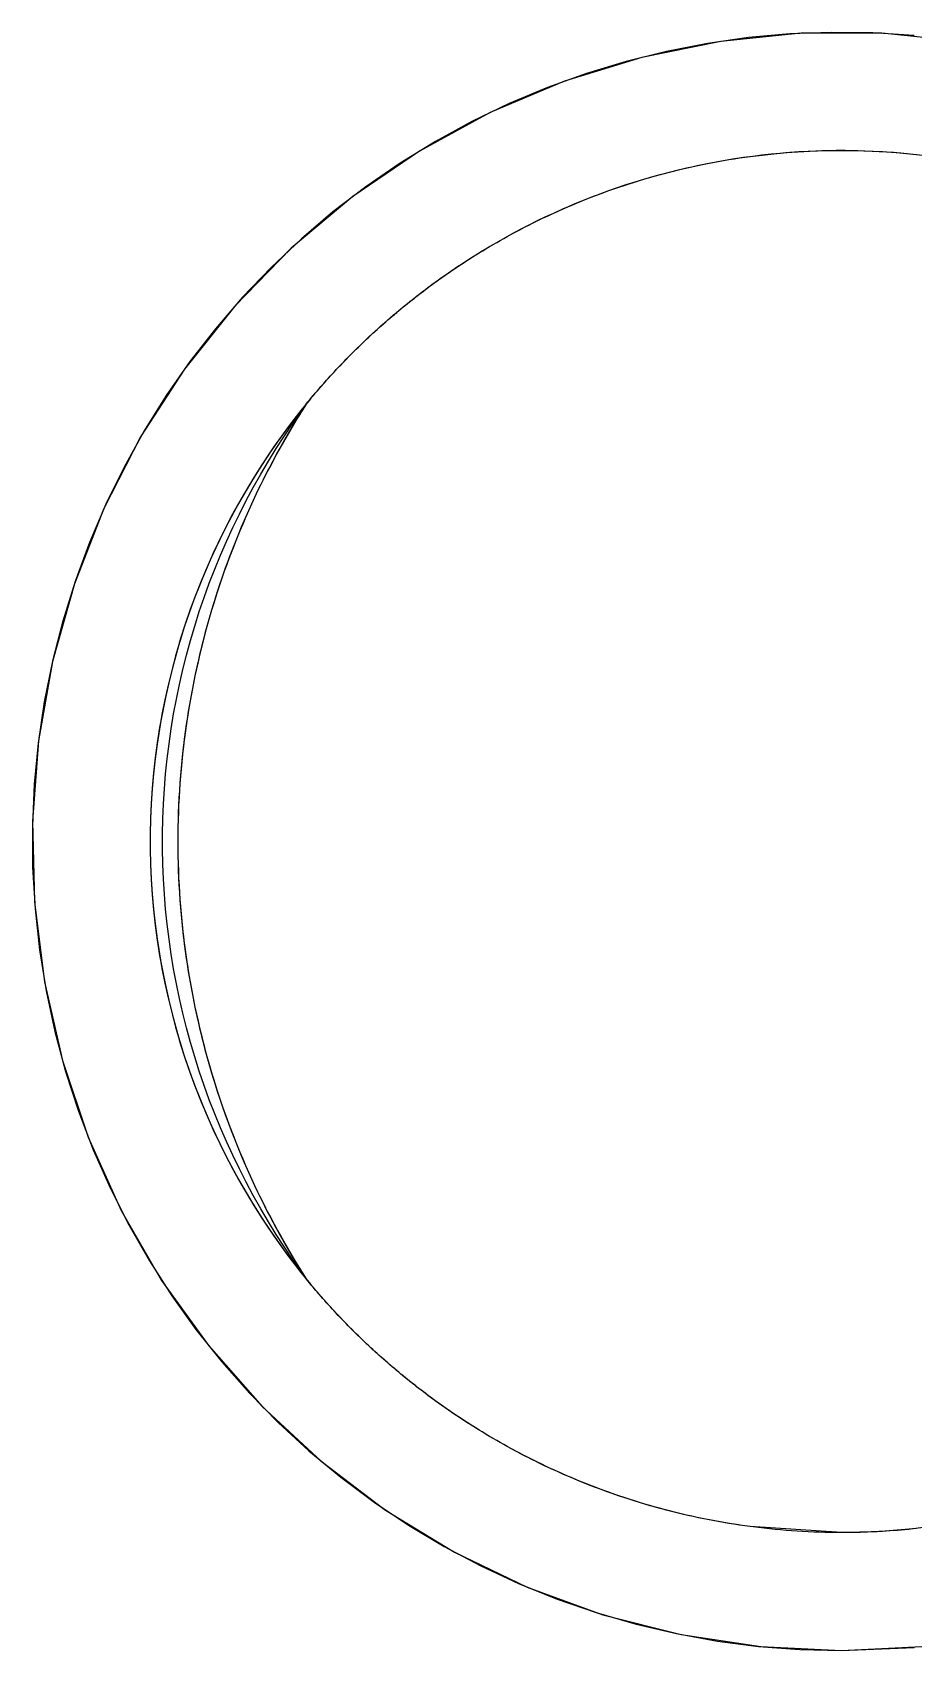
# Model space of a CAD drawing. Extents: x 0 to 0.995, y 0 to 0.987.
# Drawn here: x 0 to 0.0473, y 0.9 to 0.9868 of the extents above; entities that cross this region are included whole.
import ezdxf

# ---------------------------------------------------------------- set-up
doc = ezdxf.new("R2010")
doc.units = 0
doc.linetypes.add('HIDDEN', pattern=[0.037501, 0.025013, -0.012488])
doc.layers.add('FRONT', color=7, linetype='CONTINUOUS')
doc.layers.add('FRONT_HID', color=7, linetype='HIDDEN')

msp = doc.modelspace()

# ---------------------------------------------------------------- linework, layer by layer
at = {"layer": 'FRONT'}
for p, q in [((0.041249, 0.986788), (0.036941, 0.986357)), ((0.045577, 0.986788), (0.041249, 0.986788)), ((0.049884, 0.986357), (0.045577, 0.986788)), ((0.036941, 0.986357), (0.032698, 0.985499)), ((0.032698, 0.985499), (0.028562, 0.984223)), ((0.028562, 0.984223), (0.024573, 0.982542)), ((0.024573, 0.982542), (0.020772, 0.980472)), ((0.020772, 0.980472), (0.017195, 0.978033)), ((0.017195, 0.978033), (0.013879, 0.975251)), ((0.013879, 0.975251), (0.010857, 0.972152)), ((0.010857, 0.972152), (0.008158, 0.968768)), ((0.008158, 0.968768), (0.005809, 0.965132)), ((0.014413, 0.966542), (0.01391, 0.965896)), ((0.013983, 0.965864), (0.01445, 0.966525)), ((0.01493, 0.967176), (0.014413, 0.966542)), ((0.01445, 0.966525), (0.01493, 0.967176)), ((0.014691, 0.966887), (0.014539, 0.966649)), ((0.01391, 0.965896), (0.013421, 0.96524)), ((0.01353, 0.965194), (0.013983, 0.965864)), ((0.005809, 0.965132), (0.003834, 0.96128)), ((0.013421, 0.96524), (0.012947, 0.964573)), ((0.01309, 0.964514), (0.01353, 0.965194)), ((0.012947, 0.964573), (0.012487, 0.963895)), ((0.012665, 0.963826), (0.01309, 0.964514)), ((0.012043, 0.963208), (0.011614, 0.962511)), ((0.011857, 0.962424), (0.012254, 0.963129)), ((0.012487, 0.963895), (0.012043, 0.963208)), ((0.012254, 0.963129), (0.012665, 0.963826)), ((0.011614, 0.962511), (0.011201, 0.961805)), ((0.011475, 0.96171), (0.011857, 0.962424)), ((0.011201, 0.961805), (0.010803, 0.961089)), ((0.011107, 0.96099), (0.011475, 0.96171)), ((0.003834, 0.96128), (0.002253, 0.95725)), ((0.010803, 0.961089), (0.010421, 0.960365)), ((0.010754, 0.960261), (0.011107, 0.96099)), ((0.010055, 0.959633), (0.009705, 0.958893)), ((0.010421, 0.960365), (0.010055, 0.959633)), ((0.010417, 0.959526), (0.010754, 0.960261)), ((0.009705, 0.958893), (0.009372, 0.958146)), ((0.009787, 0.958035), (0.010094, 0.958784)), ((0.010094, 0.958784), (0.010417, 0.959526)), ((0.009372, 0.958146), (0.009056, 0.957391)), ((0.009495, 0.95728), (0.009787, 0.958035)), ((0.002253, 0.95725), (0.00108, 0.953083)), ((0.009056, 0.957391), (0.008756, 0.956629)), ((0.009219, 0.95652), (0.009495, 0.95728)), ((0.008756, 0.956629), (0.008473, 0.955861)), ((0.008958, 0.955754), (0.009219, 0.95652)), ((0.008473, 0.955861), (0.008207, 0.955087)), ((0.008713, 0.954983), (0.008958, 0.955754)), ((0.008207, 0.955087), (0.007958, 0.954308)), ((0.008484, 0.954206), (0.008713, 0.954983)), ((0.007726, 0.953523), (0.007512, 0.952733)), ((0.007958, 0.954308), (0.007726, 0.953523)), ((0.008271, 0.953426), (0.008484, 0.954206)), ((0.00108, 0.953083), (0.000329, 0.94882)), ((0.007512, 0.952733), (0.007315, 0.951938)), ((0.007893, 0.951852), (0.008074, 0.952641)), ((0.008074, 0.952641), (0.008271, 0.953426)), ((0.007315, 0.951938), (0.007136, 0.95114)), ((0.007728, 0.95106), (0.007893, 0.951852)), ((0.007136, 0.95114), (0.006975, 0.950337)), ((0.00758, 0.950265), (0.007728, 0.95106)), ((0.006975, 0.950337), (0.006831, 0.949532)), ((0.007448, 0.949466), (0.00758, 0.950265)), ((0.006831, 0.949532), (0.006705, 0.948723)), ((0.007332, 0.948665), (0.007448, 0.949466)), ((0.000329, 0.94882), (0.000005, 0.944504)), ((0.006705, 0.948723), (0.006597, 0.947912)), ((0.007233, 0.947862), (0.007332, 0.948665)), ((0.006597, 0.947912), (0.006507, 0.947098)), ((0.00715, 0.947057), (0.007233, 0.947862)), ((0.006507, 0.947098), (0.006435, 0.946283)), ((0.007084, 0.946251), (0.00715, 0.947057)), ((0.006435, 0.946283), (0.006381, 0.945466)), ((0.007034, 0.945443), (0.007084, 0.946251)), ((0.006381, 0.945466), (0.006344, 0.944649)), ((0.007001, 0.944635), (0.007034, 0.945443)), ((0.000005, 0.944504), (0.000113, 0.940176)), ((0.006344, 0.944649), (0.006326, 0.94383)), ((0.006984, 0.943826), (0.007001, 0.944635)), ((0.006326, 0.94383), (0.006326, 0.943012)), ((0.006984, 0.943016), (0.006984, 0.943826)), ((0.006326, 0.943012), (0.006344, 0.942194)), ((0.007001, 0.942207), (0.006984, 0.943016)), ((0.007034, 0.941399), (0.007001, 0.942207)), ((0.006344, 0.942194), (0.006381, 0.941376)), ((0.006381, 0.941376), (0.006435, 0.940559)), ((0.007084, 0.940591), (0.007034, 0.941399)), ((0.006435, 0.940559), (0.006507, 0.939744)), ((0.00715, 0.939785), (0.007084, 0.940591)), ((0.000113, 0.940176), (0.000651, 0.935881)), ((0.006507, 0.939744), (0.006597, 0.93893)), ((0.007233, 0.93898), (0.00715, 0.939785)), ((0.006597, 0.93893), (0.006705, 0.938119)), ((0.007332, 0.938177), (0.007233, 0.93898)), ((0.006705, 0.938119), (0.006831, 0.93731)), ((0.007448, 0.937376), (0.007332, 0.938177)), ((0.006831, 0.93731), (0.006975, 0.936505)), ((0.00758, 0.936578), (0.007448, 0.937376)), ((0.006975, 0.936505), (0.007136, 0.935702)), ((0.007728, 0.935782), (0.00758, 0.936578)), ((0.000651, 0.935881), (0.001615, 0.931661)), ((0.007136, 0.935702), (0.007315, 0.934904)), ((0.007893, 0.93499), (0.007728, 0.935782)), ((0.007315, 0.934904), (0.007512, 0.934109)), ((0.008074, 0.934201), (0.007893, 0.93499)), ((0.007512, 0.934109), (0.007726, 0.933319)), ((0.008271, 0.933416), (0.008074, 0.934201)), ((0.007726, 0.933319), (0.007958, 0.932534)), ((0.008484, 0.932636), (0.008271, 0.933416)), ((0.007958, 0.932534), (0.008207, 0.931755)), ((0.008713, 0.93186), (0.008484, 0.932636)), ((0.008958, 0.931088), (0.008713, 0.93186)), ((0.001615, 0.931661), (0.002993, 0.927558)), ((0.008207, 0.931755), (0.008473, 0.930981)), ((0.008473, 0.930981), (0.008756, 0.930213)), ((0.009219, 0.930322), (0.008958, 0.931088)), ((0.008756, 0.930213), (0.009056, 0.929451)), ((0.009495, 0.929562), (0.009219, 0.930322)), ((0.009056, 0.929451), (0.009372, 0.928696)), ((0.009787, 0.928807), (0.009495, 0.929562)), ((0.009372, 0.928696), (0.009705, 0.927949)), ((0.010094, 0.928058), (0.009787, 0.928807)), ((0.002993, 0.927558), (0.004774, 0.923612)), ((0.009705, 0.927949), (0.010055, 0.927209)), ((0.010417, 0.927316), (0.010094, 0.928058)), ((0.010055, 0.927209), (0.010421, 0.926477)), ((0.010754, 0.926581), (0.010417, 0.927316)), ((0.011107, 0.925853), (0.010754, 0.926581)), ((0.010421, 0.926477), (0.010803, 0.925753)), ((0.010803, 0.925753), (0.011201, 0.925038)), ((0.011475, 0.925132), (0.011107, 0.925853)), ((0.011201, 0.925038), (0.011614, 0.924331)), ((0.011857, 0.924418), (0.011475, 0.925132)), ((0.011614, 0.924331), (0.012043, 0.923634)), ((0.012254, 0.923713), (0.011857, 0.924418)), ((0.004774, 0.923612), (0.006938, 0.919863)), ((0.012043, 0.923634), (0.012487, 0.922947)), ((0.012665, 0.923016), (0.012254, 0.923713)), ((0.012487, 0.922947), (0.012947, 0.922269)), ((0.01309, 0.922328), (0.012665, 0.923016)), ((0.012947, 0.922269), (0.013421, 0.921602)), ((0.01353, 0.921648), (0.01309, 0.922328)), ((0.013421, 0.921602), (0.01391, 0.920946)), ((0.013983, 0.920978), (0.01353, 0.921648)), ((0.01391, 0.920946), (0.014413, 0.9203)), ((0.01445, 0.920317), (0.013983, 0.920978)), ((0.006938, 0.919863), (0.009465, 0.916348)), ((0.014413, 0.9203), (0.01493, 0.919666)), ((0.01493, 0.919666), (0.01445, 0.920317)), ((0.014539, 0.920194), (0.014691, 0.919955)), ((0.009465, 0.916348), (0.012329, 0.913103)), ((0.012329, 0.913103), (0.015502, 0.910159)), ((0.015502, 0.910159), (0.018953, 0.907545)), ((0.018953, 0.907545), (0.022647, 0.905288)), ((0.022647, 0.905288), (0.026547, 0.90341)), ((0.026547, 0.90341), (0.030614, 0.901929)), ((0.030614, 0.901929), (0.034809, 0.900861)), ((0.034809, 0.900861), (0.03909, 0.900216)), ((0.03909, 0.900216), (0.043413, 0.9)), ((0.043413, 0.9), (0.047736, 0.900216))]:
    msp.add_line(p, q, dxfattribs=at)
at = {"layer": 'FRONT_HID', "linetype": 'HIDDEN'}
for p, q in [((0.038426, 0.986555), (0.036221, 0.986242)), ((0.040644, 0.986754), (0.038426, 0.986555)), ((0.04287, 0.986839), (0.040644, 0.986754)), ((0.045097, 0.986809), (0.04287, 0.986839)), ((0.047319, 0.986666), (0.045097, 0.986809)), ((0.034035, 0.985817), (0.031873, 0.985281)), ((0.036221, 0.986242), (0.034035, 0.985817)), ((0.031873, 0.985281), (0.029742, 0.984634)), ((0.029742, 0.984634), (0.027647, 0.983879)), ((0.027647, 0.983879), (0.025593, 0.983017)), ((0.025593, 0.983017), (0.023587, 0.982051)), ((0.023587, 0.982051), (0.021632, 0.980984)), ((0.021632, 0.980984), (0.019735, 0.979818)), ((0.040437, 0.98039), (0.042361, 0.980495)), ((0.040639, 0.980406), (0.041136, 0.98044)), ((0.041136, 0.98044), (0.041633, 0.980467)), ((0.041633, 0.980467), (0.04213, 0.980488)), ((0.04213, 0.980488), (0.042628, 0.980502)), ((0.042361, 0.980495), (0.044288, 0.9805)), ((0.042628, 0.980502), (0.043126, 0.980509)), ((0.043126, 0.980509), (0.043624, 0.980509)), ((0.043624, 0.980509), (0.044121, 0.980503)), ((0.044121, 0.980503), (0.044619, 0.98049)), ((0.044288, 0.9805), (0.046213, 0.980404)), ((0.044619, 0.98049), (0.045117, 0.980471)), ((0.045117, 0.980471), (0.045614, 0.980445)), ((0.045614, 0.980445), (0.046111, 0.980412)), ((0.019735, 0.979818), (0.017899, 0.978556)), ((0.034743, 0.979482), (0.035228, 0.979595)), ((0.034818, 0.9795), (0.0351, 0.979566)), ((0.0351, 0.979566), (0.035383, 0.97963)), ((0.035228, 0.979595), (0.035714, 0.979702)), ((0.035383, 0.97963), (0.035666, 0.979692)), ((0.035666, 0.979692), (0.035949, 0.979751)), ((0.035714, 0.979702), (0.036202, 0.979802)), ((0.035949, 0.979751), (0.036233, 0.979808)), ((0.036202, 0.979802), (0.036691, 0.979896)), ((0.036233, 0.979808), (0.036518, 0.979863)), ((0.036518, 0.979863), (0.036803, 0.979916)), ((0.036691, 0.979896), (0.037181, 0.979983)), ((0.036803, 0.979916), (0.037088, 0.979967)), ((0.037088, 0.979967), (0.037374, 0.980015)), ((0.037181, 0.979983), (0.037672, 0.980063)), ((0.037374, 0.980015), (0.03766, 0.980061)), ((0.03766, 0.980061), (0.037947, 0.980105)), ((0.037672, 0.980063), (0.038165, 0.980137)), ((0.037947, 0.980105), (0.038234, 0.980146)), ((0.038165, 0.980137), (0.038658, 0.980204)), ((0.038234, 0.980146), (0.038521, 0.980186)), ((0.038521, 0.980186), (0.040437, 0.98039)), ((0.038658, 0.980204), (0.039152, 0.980264)), ((0.039152, 0.980264), (0.039647, 0.980318)), ((0.039647, 0.980318), (0.040143, 0.980365)), ((0.040143, 0.980365), (0.040639, 0.980406)), ((0.046111, 0.980412), (0.046607, 0.980372)), ((0.046213, 0.980404), (0.04813, 0.980209)), ((0.046607, 0.980372), (0.047103, 0.980326)), ((0.047103, 0.980326), (0.047598, 0.980273)), ((0.031752, 0.978629), (0.032028, 0.978719)), ((0.031869, 0.978668), (0.032344, 0.97882)), ((0.032028, 0.978719), (0.032304, 0.978807)), ((0.032304, 0.978807), (0.032581, 0.978893)), ((0.032344, 0.97882), (0.03282, 0.978965)), ((0.032581, 0.978893), (0.032858, 0.978976)), ((0.03282, 0.978965), (0.033298, 0.979104)), ((0.032858, 0.978976), (0.033136, 0.979058)), ((0.033136, 0.979058), (0.033415, 0.979137)), ((0.033298, 0.979104), (0.033778, 0.979236)), ((0.033415, 0.979137), (0.033694, 0.979214)), ((0.033694, 0.979214), (0.033974, 0.979289)), ((0.033778, 0.979236), (0.034259, 0.979363)), ((0.033974, 0.979289), (0.034255, 0.979361)), ((0.034255, 0.979361), (0.034536, 0.979432)), ((0.034259, 0.979363), (0.034743, 0.979482)), ((0.034536, 0.979432), (0.034818, 0.9795)), ((0.017899, 0.978556), (0.016132, 0.977201)), ((0.029071, 0.977625), (0.029531, 0.977814)), ((0.029307, 0.977723), (0.029575, 0.977832)), ((0.029531, 0.977814), (0.029994, 0.977997)), ((0.029575, 0.977832), (0.029845, 0.977939)), ((0.029845, 0.977939), (0.030115, 0.978044)), ((0.029994, 0.977997), (0.03046, 0.978174)), ((0.030115, 0.978044), (0.030386, 0.978147)), ((0.030386, 0.978147), (0.030657, 0.978247)), ((0.03046, 0.978174), (0.030927, 0.978345)), ((0.030657, 0.978247), (0.03093, 0.978346)), ((0.030927, 0.978345), (0.031397, 0.97851)), ((0.03093, 0.978346), (0.031203, 0.978443)), ((0.031203, 0.978443), (0.031477, 0.978537)), ((0.031397, 0.97851), (0.031869, 0.978668)), ((0.031477, 0.978537), (0.031752, 0.978629)), ((0.016132, 0.977201), (0.014435, 0.975758)), ((0.027256, 0.976806), (0.027706, 0.97702)), ((0.027453, 0.9769), (0.027715, 0.977024)), ((0.027706, 0.97702), (0.028158, 0.977227)), ((0.027715, 0.977024), (0.027978, 0.977145)), ((0.027978, 0.977145), (0.028242, 0.977265)), ((0.028158, 0.977227), (0.028613, 0.977429)), ((0.028242, 0.977265), (0.028507, 0.977383)), ((0.028507, 0.977383), (0.028773, 0.977498)), ((0.028613, 0.977429), (0.029071, 0.977625)), ((0.028773, 0.977498), (0.029039, 0.977611)), ((0.029039, 0.977611), (0.029307, 0.977723)), ((0.025487, 0.97589), (0.025925, 0.976128)), ((0.025646, 0.975978), (0.025901, 0.976115)), ((0.025901, 0.976115), (0.026157, 0.976251)), ((0.025925, 0.976128), (0.026366, 0.97636)), ((0.026157, 0.976251), (0.026414, 0.976385)), ((0.026366, 0.97636), (0.026809, 0.976586)), ((0.026414, 0.976385), (0.026672, 0.976517)), ((0.026672, 0.976517), (0.026931, 0.976647)), ((0.026809, 0.976586), (0.027256, 0.976806)), ((0.026931, 0.976647), (0.027192, 0.976774)), ((0.027192, 0.976774), (0.027453, 0.9769)), ((0.014435, 0.975758), (0.012815, 0.97423)), ((0.02414, 0.975109), (0.024388, 0.975259)), ((0.024164, 0.975124), (0.024351, 0.975237)), ((0.024351, 0.975237), (0.024539, 0.975348)), ((0.024388, 0.975259), (0.024637, 0.975406)), ((0.024539, 0.975348), (0.024727, 0.975459)), ((0.024637, 0.975406), (0.024888, 0.975552)), ((0.024727, 0.975459), (0.024916, 0.975568)), ((0.024888, 0.975552), (0.02514, 0.975696)), ((0.024916, 0.975568), (0.025106, 0.975677)), ((0.025106, 0.975677), (0.025296, 0.975784)), ((0.02514, 0.975696), (0.025392, 0.975838)), ((0.025296, 0.975784), (0.025487, 0.97589)), ((0.025392, 0.975838), (0.025646, 0.975978)), ((0.022873, 0.974303), (0.023055, 0.974423)), ((0.022917, 0.974332), (0.023159, 0.974491)), ((0.023055, 0.974423), (0.023238, 0.974543)), ((0.023159, 0.974491), (0.023402, 0.974649)), ((0.023238, 0.974543), (0.023422, 0.974661)), ((0.023402, 0.974649), (0.023647, 0.974804)), ((0.023422, 0.974661), (0.023606, 0.974778)), ((0.023606, 0.974778), (0.023792, 0.974895)), ((0.023647, 0.974804), (0.023893, 0.974958)), ((0.023792, 0.974895), (0.023977, 0.97501)), ((0.023893, 0.974958), (0.02414, 0.975109)), ((0.023977, 0.97501), (0.024164, 0.975124)), ((0.012815, 0.97423), (0.011276, 0.972621)), ((0.021601, 0.973418), (0.021725, 0.973508)), ((0.021617, 0.97343), (0.021794, 0.973558)), ((0.021725, 0.973508), (0.021961, 0.973676)), ((0.021794, 0.973558), (0.021972, 0.973684)), ((0.021961, 0.973676), (0.022198, 0.973843)), ((0.021972, 0.973684), (0.022151, 0.97381)), ((0.022151, 0.97381), (0.02233, 0.973935)), ((0.022198, 0.973843), (0.022436, 0.974008)), ((0.02233, 0.973935), (0.02251, 0.974059)), ((0.022436, 0.974008), (0.022676, 0.974171)), ((0.02251, 0.974059), (0.022691, 0.974181)), ((0.022676, 0.974171), (0.022917, 0.974332)), ((0.022691, 0.974181), (0.022873, 0.974303)), ((0.011276, 0.972621), (0.009821, 0.970934)), ((0.020398, 0.972505), (0.02057, 0.972641)), ((0.020497, 0.972583), (0.020618, 0.972678)), ((0.02057, 0.972641), (0.020742, 0.972775)), ((0.020618, 0.972678), (0.020739, 0.972772)), ((0.020739, 0.972772), (0.020861, 0.972866)), ((0.020742, 0.972775), (0.020916, 0.972908)), ((0.020861, 0.972866), (0.020983, 0.972959)), ((0.020916, 0.972908), (0.02109, 0.97304)), ((0.020983, 0.972959), (0.021106, 0.973052)), ((0.02109, 0.97304), (0.021265, 0.973171)), ((0.021106, 0.973052), (0.021229, 0.973144)), ((0.021229, 0.973144), (0.021353, 0.973236)), ((0.021265, 0.973171), (0.021441, 0.973301)), ((0.021353, 0.973236), (0.021476, 0.973327)), ((0.021441, 0.973301), (0.021617, 0.97343)), ((0.021476, 0.973327), (0.021601, 0.973418)), ((0.019384, 0.971674), (0.019551, 0.971815)), ((0.019425, 0.971708), (0.019542, 0.971807)), ((0.019542, 0.971807), (0.01966, 0.971906)), ((0.019551, 0.971815), (0.019719, 0.971955)), ((0.01966, 0.971906), (0.019779, 0.972004)), ((0.019719, 0.971955), (0.019888, 0.972094)), ((0.019779, 0.972004), (0.019897, 0.972102)), ((0.019888, 0.972094), (0.020057, 0.972232)), ((0.019897, 0.972102), (0.020016, 0.972199)), ((0.020016, 0.972199), (0.020136, 0.972296)), ((0.020057, 0.972232), (0.020227, 0.972369)), ((0.020136, 0.972296), (0.020256, 0.972392)), ((0.020227, 0.972369), (0.020398, 0.972505)), ((0.020256, 0.972392), (0.020376, 0.972488)), ((0.020376, 0.972488), (0.020497, 0.972583)), ((0.009821, 0.970934), (0.008455, 0.969176)), ((0.018386, 0.970794), (0.0185, 0.970897)), ((0.018401, 0.970807), (0.018563, 0.970954)), ((0.0185, 0.970897), (0.018614, 0.971)), ((0.018563, 0.970954), (0.018725, 0.9711)), ((0.018614, 0.971), (0.018729, 0.971103)), ((0.018725, 0.9711), (0.018889, 0.971245)), ((0.018729, 0.971103), (0.018844, 0.971205)), ((0.018844, 0.971205), (0.018959, 0.971306)), ((0.018889, 0.971245), (0.019053, 0.971389)), ((0.018959, 0.971306), (0.019075, 0.971408)), ((0.019053, 0.971389), (0.019218, 0.971532)), ((0.019075, 0.971408), (0.019191, 0.971508)), ((0.019191, 0.971508), (0.019308, 0.971608)), ((0.019218, 0.971532), (0.019384, 0.971674)), ((0.019308, 0.971608), (0.019425, 0.971708)), ((0.017448, 0.969906), (0.017605, 0.970058)), ((0.017492, 0.969949), (0.017603, 0.970056)), ((0.017603, 0.970056), (0.017713, 0.970163)), ((0.017605, 0.970058), (0.017762, 0.97021)), ((0.017713, 0.970163), (0.017824, 0.970269)), ((0.017762, 0.97021), (0.017921, 0.97036)), ((0.017824, 0.970269), (0.017936, 0.970375)), ((0.017921, 0.97036), (0.01808, 0.97051)), ((0.017936, 0.970375), (0.018048, 0.97048)), ((0.018048, 0.97048), (0.01816, 0.970585)), ((0.01808, 0.97051), (0.01824, 0.970659)), ((0.01816, 0.970585), (0.018273, 0.97069)), ((0.01824, 0.970659), (0.018401, 0.970807)), ((0.018273, 0.97069), (0.018386, 0.970794)), ((0.008455, 0.969176), (0.00718, 0.967349)), ((0.016529, 0.968971), (0.01668, 0.969129)), ((0.016627, 0.969074), (0.016734, 0.969185)), ((0.01668, 0.969129), (0.016831, 0.969286)), ((0.016734, 0.969185), (0.016841, 0.969296)), ((0.016831, 0.969286), (0.016984, 0.969442)), ((0.016841, 0.969296), (0.016948, 0.969406)), ((0.016948, 0.969406), (0.017056, 0.969515)), ((0.016984, 0.969442), (0.017138, 0.969598)), ((0.017056, 0.969515), (0.017165, 0.969624)), ((0.017138, 0.969598), (0.017293, 0.969752)), ((0.017165, 0.969624), (0.017273, 0.969733)), ((0.017273, 0.969733), (0.017383, 0.969841)), ((0.017293, 0.969752), (0.017448, 0.969906)), ((0.017383, 0.969841), (0.017492, 0.969949)), ((0.015788, 0.968168), (0.015934, 0.968331)), ((0.015791, 0.968172), (0.015894, 0.968286)), ((0.015894, 0.968286), (0.015997, 0.9684)), ((0.015934, 0.968331), (0.016081, 0.968492)), ((0.015997, 0.9684), (0.016101, 0.968514)), ((0.016081, 0.968492), (0.016229, 0.968653)), ((0.016101, 0.968514), (0.016205, 0.968627)), ((0.016205, 0.968627), (0.01631, 0.968739)), ((0.016229, 0.968653), (0.016378, 0.968812)), ((0.01631, 0.968739), (0.016415, 0.968851)), ((0.016378, 0.968812), (0.016529, 0.968971)), ((0.016415, 0.968851), (0.016521, 0.968963)), ((0.016521, 0.968963), (0.016627, 0.969074)), ((0.015071, 0.967344), (0.015212, 0.96751)), ((0.015085, 0.96736), (0.015184, 0.967477)), ((0.015184, 0.967477), (0.015284, 0.967594)), ((0.015212, 0.96751), (0.015354, 0.967676)), ((0.015284, 0.967594), (0.015384, 0.967711)), ((0.015354, 0.967676), (0.015498, 0.967841)), ((0.015384, 0.967711), (0.015485, 0.967827)), ((0.015485, 0.967827), (0.015587, 0.967942)), ((0.015498, 0.967841), (0.015642, 0.968005)), ((0.015587, 0.967942), (0.015689, 0.968057)), ((0.015642, 0.968005), (0.015788, 0.968168)), ((0.015689, 0.968057), (0.015791, 0.968172)), ((0.00718, 0.967349), (0.006001, 0.96546)), ((0.014691, 0.966887), (0.014188, 0.966257)), ((0.01448, 0.966555), (0.014272, 0.966221)), ((0.014539, 0.966649), (0.014333, 0.966319)), ((0.014691, 0.966887), (0.01448, 0.966555)), ((0.014691, 0.966887), (0.014789, 0.967006)), ((0.014789, 0.967006), (0.014887, 0.967125)), ((0.014887, 0.967125), (0.014986, 0.967243)), ((0.01493, 0.967176), (0.015071, 0.967344)), ((0.014986, 0.967243), (0.015085, 0.96736)), ((0.014188, 0.966257), (0.013698, 0.965616)), ((0.013928, 0.965654), (0.013731, 0.965319)), ((0.014067, 0.965885), (0.013865, 0.965548)), ((0.014129, 0.965987), (0.013928, 0.965654)), ((0.014272, 0.966221), (0.014067, 0.965885)), ((0.014333, 0.966319), (0.014129, 0.965987)), ((0.006001, 0.96546), (0.00492, 0.963513)), ((0.013223, 0.964965), (0.012761, 0.964303)), ((0.013698, 0.965616), (0.013223, 0.964965)), ((0.01347, 0.964867), (0.013277, 0.964524)), ((0.013536, 0.964982), (0.013344, 0.964644)), ((0.013666, 0.965208), (0.01347, 0.964867)), ((0.013731, 0.965319), (0.013536, 0.964982)), ((0.013865, 0.965548), (0.013666, 0.965208)), ((0.012761, 0.964303), (0.012314, 0.963632)), ((0.01297, 0.963962), (0.012788, 0.963618)), ((0.013088, 0.964179), (0.012901, 0.963833)), ((0.013156, 0.964304), (0.01297, 0.963962)), ((0.013277, 0.964524), (0.013088, 0.964179)), ((0.013344, 0.964644), (0.013156, 0.964304)), ((0.00492, 0.963513), (0.00394, 0.961513)), ((0.012314, 0.963632), (0.011882, 0.962951)), ((0.012537, 0.963135), (0.01236, 0.962783)), ((0.012608, 0.963273), (0.012432, 0.962926)), ((0.012718, 0.963484), (0.012537, 0.963135)), ((0.012788, 0.963618), (0.012608, 0.963273)), ((0.012901, 0.963833), (0.012718, 0.963484)), ((0.011465, 0.96226), (0.011063, 0.961561)), ((0.011882, 0.962951), (0.011465, 0.96226)), ((0.012089, 0.962228), (0.011922, 0.961877)), ((0.012186, 0.96243), (0.012016, 0.962076)), ((0.012259, 0.962578), (0.012089, 0.962228)), ((0.01236, 0.962783), (0.012186, 0.96243)), ((0.012432, 0.962926), (0.012259, 0.962578)), ((0.00394, 0.961513), (0.003065, 0.959465)), ((0.011063, 0.961561), (0.010676, 0.960853)), ((0.011684, 0.961362), (0.011523, 0.961003)), ((0.011758, 0.961524), (0.011597, 0.961169)), ((0.011848, 0.96172), (0.011684, 0.961362)), ((0.011922, 0.961877), (0.011758, 0.961524)), ((0.012016, 0.962076), (0.011848, 0.96172)), ((0.010676, 0.960853), (0.010305, 0.960137)), ((0.011286, 0.960457), (0.011135, 0.960098)), ((0.011365, 0.960642), (0.011211, 0.96028)), ((0.01144, 0.960814), (0.011286, 0.960457)), ((0.011523, 0.961003), (0.011365, 0.960642)), ((0.011597, 0.961169), (0.01144, 0.960814)), ((0.010305, 0.960137), (0.009949, 0.959414)), ((0.010987, 0.959738), (0.010842, 0.959377)), ((0.01106, 0.959917), (0.010912, 0.959552)), ((0.011135, 0.960098), (0.010987, 0.959738)), ((0.011211, 0.96028), (0.01106, 0.959917)), ((0.003065, 0.959465), (0.002295, 0.957375)), ((0.009949, 0.959414), (0.009609, 0.958682)), ((0.010626, 0.958819), (0.010488, 0.95845)), ((0.010701, 0.959015), (0.010563, 0.958651)), ((0.010767, 0.959186), (0.010626, 0.958819)), ((0.010842, 0.959377), (0.010701, 0.959015)), ((0.010912, 0.959552), (0.010767, 0.959186)), ((0.009285, 0.957943), (0.008978, 0.957198)), ((0.009609, 0.958682), (0.009285, 0.957943)), ((0.010297, 0.95792), (0.010168, 0.957553)), ((0.010354, 0.958081), (0.010223, 0.95771)), ((0.010428, 0.958286), (0.010297, 0.95792)), ((0.010488, 0.95845), (0.010354, 0.958081)), ((0.010563, 0.958651), (0.010428, 0.958286)), ((0.002295, 0.957375), (0.001634, 0.955249)), ((0.008978, 0.957198), (0.008686, 0.956446)), ((0.010043, 0.957184), (0.009922, 0.956815)), ((0.010095, 0.957338), (0.00997, 0.956964)), ((0.010168, 0.957553), (0.010043, 0.957184)), ((0.010223, 0.95771), (0.010095, 0.957338)), ((0.008686, 0.956446), (0.008411, 0.955688)), ((0.009732, 0.956214), (0.009618, 0.955838)), ((0.009803, 0.956444), (0.009688, 0.956072)), ((0.009849, 0.95659), (0.009732, 0.956214)), ((0.009922, 0.956815), (0.009803, 0.956444)), ((0.00997, 0.956964), (0.009849, 0.95659)), ((0.001634, 0.955249), (0.001082, 0.953091)), ((0.008411, 0.955688), (0.008153, 0.954924)), ((0.009468, 0.955326), (0.009363, 0.954952)), ((0.009507, 0.95546), (0.009399, 0.955082)), ((0.009577, 0.9557), (0.009468, 0.955326)), ((0.009618, 0.955838), (0.009507, 0.95546)), ((0.009688, 0.956072), (0.009577, 0.9557)), ((0.008153, 0.954924), (0.007911, 0.954154)), ((0.009262, 0.954576), (0.009163, 0.9542)), ((0.009295, 0.954702), (0.009195, 0.954322)), ((0.009363, 0.954952), (0.009262, 0.954576)), ((0.009399, 0.955082), (0.009295, 0.954702)), ((0.007911, 0.954154), (0.007686, 0.95338)), ((0.009004, 0.953558), (0.008914, 0.953175)), ((0.009069, 0.953822), (0.008977, 0.953444)), ((0.009098, 0.95394), (0.009004, 0.953558)), ((0.009163, 0.9542), (0.009069, 0.953822)), ((0.009195, 0.954322), (0.009098, 0.95394)), ((0.001082, 0.953091), (0.000642, 0.950908)), ((0.007686, 0.95338), (0.007478, 0.9526)), ((0.008804, 0.952686), (0.008723, 0.952305)), ((0.008827, 0.952791), (0.008744, 0.952406)), ((0.008889, 0.953065), (0.008804, 0.952686)), ((0.008914, 0.953175), (0.008827, 0.952791)), ((0.008977, 0.953444), (0.008889, 0.953065)), ((0.007287, 0.951817), (0.007113, 0.951029)), ((0.007478, 0.9526), (0.007287, 0.951817)), ((0.008645, 0.951924), (0.008571, 0.951542)), ((0.008665, 0.952021), (0.008588, 0.951635)), ((0.008723, 0.952305), (0.008645, 0.951924)), ((0.008744, 0.952406), (0.008665, 0.952021)), ((0.000642, 0.950908), (0.000315, 0.948705)), ((0.007113, 0.951029), (0.006956, 0.950238)), ((0.0085, 0.95116), (0.008432, 0.950777)), ((0.008516, 0.951248), (0.008446, 0.950861)), ((0.008571, 0.951542), (0.0085, 0.95116)), ((0.008588, 0.951635), (0.008516, 0.951248)), ((0.006956, 0.950238), (0.006816, 0.949444)), ((0.008319, 0.950084), (0.00826, 0.949695)), ((0.008368, 0.950393), (0.008307, 0.950009)), ((0.008381, 0.950473), (0.008319, 0.950084)), ((0.008432, 0.950777), (0.008368, 0.950393)), ((0.008446, 0.950861), (0.008381, 0.950473)), ((0.006816, 0.949444), (0.006694, 0.948646)), ((0.008196, 0.949239), (0.008145, 0.948853)), ((0.008205, 0.949306), (0.008153, 0.948915)), ((0.00825, 0.949624), (0.008196, 0.949239)), ((0.00826, 0.949695), (0.008205, 0.949306)), ((0.008307, 0.950009), (0.00825, 0.949624)), ((0.000315, 0.948705), (0.0001, 0.946488)), ((0.006694, 0.948646), (0.006589, 0.947847)), ((0.008099, 0.948467), (0.008055, 0.94808)), ((0.008105, 0.948525), (0.008061, 0.948134)), ((0.008145, 0.948853), (0.008099, 0.948467)), ((0.008153, 0.948915), (0.008105, 0.948525)), ((0.006589, 0.947847), (0.006502, 0.947045)), ((0.008015, 0.947693), (0.007978, 0.947306)), ((0.00802, 0.947743), (0.007983, 0.947351)), ((0.008055, 0.94808), (0.008015, 0.947693)), ((0.008061, 0.948134), (0.00802, 0.947743)), ((0.006502, 0.947045), (0.006431, 0.946241)), ((0.007918, 0.946566), (0.007892, 0.946174)), ((0.007945, 0.946918), (0.007916, 0.946531)), ((0.007949, 0.946959), (0.007918, 0.946566)), ((0.007978, 0.947306), (0.007945, 0.946918)), ((0.007983, 0.947351), (0.007949, 0.946959)), ((0.0001, 0.946488), (0, 0.944263)), ((0.006431, 0.946241), (0.006379, 0.945437)), ((0.007867, 0.945754), (0.007848, 0.945365)), ((0.007869, 0.945781), (0.007849, 0.945388)), ((0.00789, 0.946142), (0.007867, 0.945754)), ((0.007892, 0.946174), (0.007869, 0.945781)), ((0.007916, 0.946531), (0.00789, 0.946142)), ((0.006379, 0.945437), (0.006344, 0.944631)), ((0.007833, 0.944995), (0.00782, 0.944601)), ((0.007832, 0.944977), (0.00782, 0.944588)), ((0.007848, 0.945365), (0.007832, 0.944977)), ((0.007849, 0.945388), (0.007833, 0.944995)), ((0, 0.944263), (0.000014, 0.942036)), ((0.006344, 0.944631), (0.006326, 0.943824)), ((0.007811, 0.944208), (0.007806, 0.943815)), ((0.007811, 0.944199), (0.007806, 0.94381)), ((0.00782, 0.944601), (0.007811, 0.944208)), ((0.00782, 0.944588), (0.007811, 0.944199)), ((0.006326, 0.943824), (0.006326, 0.943018)), ((0.007806, 0.943815), (0.007804, 0.943421)), ((0.007806, 0.94381), (0.007804, 0.943421)), ((0.007804, 0.943421), (0.007806, 0.943032)), ((0.007804, 0.943421), (0.007806, 0.943028)), ((0.006326, 0.943018), (0.006344, 0.942211)), ((0.006344, 0.942211), (0.006379, 0.941406)), ((0.007806, 0.943032), (0.007811, 0.942643)), ((0.007806, 0.943028), (0.007811, 0.942634)), ((0.007811, 0.942643), (0.00782, 0.942254)), ((0.007811, 0.942634), (0.00782, 0.942241)), ((0.00782, 0.942254), (0.007832, 0.941865)), ((0.00782, 0.942241), (0.007833, 0.941847)), ((0.000014, 0.942036), (0.000142, 0.939813)), ((0.006379, 0.941406), (0.006431, 0.940601)), ((0.007832, 0.941865), (0.007848, 0.941477)), ((0.007833, 0.941847), (0.007849, 0.941454)), ((0.007848, 0.941477), (0.007867, 0.941088)), ((0.007849, 0.941454), (0.007869, 0.941061)), ((0.006431, 0.940601), (0.006502, 0.939797)), ((0.007867, 0.941088), (0.00789, 0.9407)), ((0.007869, 0.941061), (0.007892, 0.940668)), ((0.00789, 0.9407), (0.007916, 0.940312)), ((0.007892, 0.940668), (0.007918, 0.940276)), ((0.000142, 0.939813), (0.000384, 0.937599)), ((0.006502, 0.939797), (0.006589, 0.938995)), ((0.007916, 0.940312), (0.007945, 0.939924)), ((0.007918, 0.940276), (0.007949, 0.939883)), ((0.007945, 0.939924), (0.007978, 0.939536)), ((0.007949, 0.939883), (0.007983, 0.939491)), ((0.006589, 0.938995), (0.006694, 0.938196)), ((0.007978, 0.939536), (0.008015, 0.939149)), ((0.007983, 0.939491), (0.00802, 0.9391)), ((0.008015, 0.939149), (0.008055, 0.938762)), ((0.00802, 0.9391), (0.008061, 0.938708)), ((0.008055, 0.938762), (0.008099, 0.938375)), ((0.006694, 0.938196), (0.006816, 0.937399)), ((0.008061, 0.938708), (0.008105, 0.938317)), ((0.008099, 0.938375), (0.008145, 0.937989)), ((0.008105, 0.938317), (0.008153, 0.937927)), ((0.008145, 0.937989), (0.008196, 0.937603)), ((0.008153, 0.937927), (0.008205, 0.937537)), ((0.000384, 0.937599), (0.000739, 0.9354)), ((0.006816, 0.937399), (0.006956, 0.936604)), ((0.008196, 0.937603), (0.00825, 0.937218)), ((0.008205, 0.937537), (0.00826, 0.937147)), ((0.00825, 0.937218), (0.008307, 0.936833)), ((0.00826, 0.937147), (0.008319, 0.936758)), ((0.006956, 0.936604), (0.007113, 0.935813)), ((0.008307, 0.936833), (0.008368, 0.936449)), ((0.008319, 0.936758), (0.008381, 0.936369)), ((0.008368, 0.936449), (0.008432, 0.936065)), ((0.008381, 0.936369), (0.008446, 0.935981)), ((0.000739, 0.9354), (0.001206, 0.933223)), ((0.007113, 0.935813), (0.007287, 0.935025)), ((0.008432, 0.936065), (0.0085, 0.935682)), ((0.008446, 0.935981), (0.008516, 0.935594)), ((0.0085, 0.935682), (0.008571, 0.9353)), ((0.008516, 0.935594), (0.008588, 0.935207)), ((0.008571, 0.9353), (0.008645, 0.934918)), ((0.007287, 0.935025), (0.007478, 0.934242)), ((0.008588, 0.935207), (0.008665, 0.934821)), ((0.008645, 0.934918), (0.008723, 0.934537)), ((0.008665, 0.934821), (0.008744, 0.934436)), ((0.008723, 0.934537), (0.008804, 0.934156)), ((0.008744, 0.934436), (0.008827, 0.934051)), ((0.007478, 0.934242), (0.007686, 0.933463)), ((0.008804, 0.934156), (0.008889, 0.933777)), ((0.008827, 0.934051), (0.008914, 0.933667)), ((0.008889, 0.933777), (0.008977, 0.933398)), ((0.008914, 0.933667), (0.009004, 0.933284)), ((0.001206, 0.933223), (0.001785, 0.931072)), ((0.007686, 0.933463), (0.007911, 0.932688)), ((0.007911, 0.932688), (0.008153, 0.931919)), ((0.008977, 0.933398), (0.009069, 0.93302)), ((0.009004, 0.933284), (0.009098, 0.932902)), ((0.009069, 0.93302), (0.009163, 0.932642)), ((0.009098, 0.932902), (0.009195, 0.932521)), ((0.008153, 0.931919), (0.008411, 0.931155)), ((0.009163, 0.932642), (0.009262, 0.932266)), ((0.009195, 0.932521), (0.009295, 0.93214)), ((0.009262, 0.932266), (0.009363, 0.93189)), ((0.009295, 0.93214), (0.009399, 0.931761)), ((0.009363, 0.93189), (0.009468, 0.931516)), ((0.001785, 0.931072), (0.002473, 0.928954)), ((0.008411, 0.931155), (0.008686, 0.930396)), ((0.009399, 0.931761), (0.009507, 0.931382)), ((0.009468, 0.931516), (0.009577, 0.931142)), ((0.009507, 0.931382), (0.009618, 0.931004)), ((0.009577, 0.931142), (0.009688, 0.93077)), ((0.009618, 0.931004), (0.009732, 0.930628)), ((0.008686, 0.930396), (0.008978, 0.929644)), ((0.009688, 0.93077), (0.009803, 0.930398)), ((0.009732, 0.930628), (0.009849, 0.930252)), ((0.009803, 0.930398), (0.009922, 0.930027)), ((0.009849, 0.930252), (0.00997, 0.929878)), ((0.008978, 0.929644), (0.009285, 0.928899)), ((0.009922, 0.930027), (0.010043, 0.929658)), ((0.00997, 0.929878), (0.010095, 0.929505)), ((0.010043, 0.929658), (0.010168, 0.92929)), ((0.010095, 0.929505), (0.010223, 0.929132)), ((0.010168, 0.92929), (0.010297, 0.928922)), ((0.002473, 0.928954), (0.003269, 0.926874)), ((0.009285, 0.928899), (0.009609, 0.92816)), ((0.010223, 0.929132), (0.010354, 0.928761)), ((0.010297, 0.928922), (0.010428, 0.928556)), ((0.010354, 0.928761), (0.010488, 0.928392)), ((0.010428, 0.928556), (0.010563, 0.928191)), ((0.010488, 0.928392), (0.010626, 0.928023)), ((0.009609, 0.92816), (0.009949, 0.927429)), ((0.010563, 0.928191), (0.010701, 0.927828)), ((0.010626, 0.928023), (0.010767, 0.927656)), ((0.010701, 0.927828), (0.010842, 0.927465)), ((0.010767, 0.927656), (0.010912, 0.92729)), ((0.010842, 0.927465), (0.010987, 0.927104)), ((0.003269, 0.926874), (0.00417, 0.924837)), ((0.009949, 0.927429), (0.010305, 0.926705)), ((0.010305, 0.926705), (0.010676, 0.925989)), ((0.010912, 0.92729), (0.01106, 0.926925)), ((0.010987, 0.927104), (0.011135, 0.926744)), ((0.01106, 0.926925), (0.011211, 0.926562)), ((0.011135, 0.926744), (0.011286, 0.926386)), ((0.010676, 0.925989), (0.011063, 0.925281)), ((0.011211, 0.926562), (0.011365, 0.9262)), ((0.011286, 0.926386), (0.01144, 0.926028)), ((0.011365, 0.9262), (0.011523, 0.925839)), ((0.01144, 0.926028), (0.011597, 0.925673)), ((0.011523, 0.925839), (0.011684, 0.92548)), ((0.00417, 0.924837), (0.005174, 0.922849)), ((0.011063, 0.925281), (0.011465, 0.924582)), ((0.011597, 0.925673), (0.011758, 0.925318)), ((0.011684, 0.92548), (0.011848, 0.925123)), ((0.011758, 0.925318), (0.011922, 0.924966)), ((0.011848, 0.925123), (0.012016, 0.924766)), ((0.011922, 0.924966), (0.012089, 0.924614)), ((0.011465, 0.924582), (0.011882, 0.923891)), ((0.012016, 0.924766), (0.012186, 0.924412)), ((0.012089, 0.924614), (0.012259, 0.924264)), ((0.012186, 0.924412), (0.01236, 0.924059)), ((0.012259, 0.924264), (0.012432, 0.923916)), ((0.01236, 0.924059), (0.012537, 0.923707)), ((0.011882, 0.923891), (0.012314, 0.92321)), ((0.012314, 0.92321), (0.012761, 0.922539)), ((0.012432, 0.923916), (0.012608, 0.923569)), ((0.012537, 0.923707), (0.012718, 0.923358)), ((0.012608, 0.923569), (0.012788, 0.923224)), ((0.012718, 0.923358), (0.012901, 0.923009)), ((0.012788, 0.923224), (0.01297, 0.92288)), ((0.005174, 0.922849), (0.006279, 0.920916)), ((0.012761, 0.922539), (0.013223, 0.921877)), ((0.012901, 0.923009), (0.013088, 0.922663)), ((0.01297, 0.92288), (0.013156, 0.922539)), ((0.013088, 0.922663), (0.013277, 0.922318)), ((0.013156, 0.922539), (0.013344, 0.922198)), ((0.013277, 0.922318), (0.01347, 0.921975)), ((0.013223, 0.921877), (0.013698, 0.921226)), ((0.013344, 0.922198), (0.013536, 0.92186)), ((0.01347, 0.921975), (0.013666, 0.921634)), ((0.013536, 0.92186), (0.013731, 0.921523)), ((0.013666, 0.921634), (0.013865, 0.921294)), ((0.013731, 0.921523), (0.013928, 0.921188)), ((0.006279, 0.920916), (0.007482, 0.919041)), ((0.013698, 0.921226), (0.014188, 0.920585)), ((0.013865, 0.921294), (0.014067, 0.920957)), ((0.013928, 0.921188), (0.014129, 0.920855)), ((0.014067, 0.920957), (0.014272, 0.920621)), ((0.014129, 0.920855), (0.014333, 0.920523)), ((0.014188, 0.920585), (0.014691, 0.919955)), ((0.014272, 0.920621), (0.01448, 0.920287)), ((0.014333, 0.920523), (0.014539, 0.920194)), ((0.01448, 0.920287), (0.014691, 0.919955)), ((0.014789, 0.919836), (0.014691, 0.919955)), ((0.014887, 0.919718), (0.014789, 0.919836)), ((0.014986, 0.9196), (0.014887, 0.919718)), ((0.015071, 0.919498), (0.01493, 0.919666)), ((0.007482, 0.919041), (0.008779, 0.917231)), ((0.015085, 0.919482), (0.014986, 0.9196)), ((0.015212, 0.919332), (0.015071, 0.919498)), ((0.015184, 0.919365), (0.015085, 0.919482)), ((0.015284, 0.919248), (0.015184, 0.919365)), ((0.015354, 0.919166), (0.015212, 0.919332)), ((0.015384, 0.919131), (0.015284, 0.919248)), ((0.015498, 0.919001), (0.015354, 0.919166)), ((0.015485, 0.919015), (0.015384, 0.919131)), ((0.015587, 0.9189), (0.015485, 0.919015)), ((0.015642, 0.918837), (0.015498, 0.919001)), ((0.015689, 0.918785), (0.015587, 0.9189)), ((0.015788, 0.918674), (0.015642, 0.918837)), ((0.015791, 0.91867), (0.015689, 0.918785)), ((0.015934, 0.918512), (0.015788, 0.918674)), ((0.015894, 0.918556), (0.015791, 0.91867)), ((0.015997, 0.918442), (0.015894, 0.918556)), ((0.016081, 0.91835), (0.015934, 0.918512)), ((0.016101, 0.918328), (0.015997, 0.918442)), ((0.016229, 0.918189), (0.016081, 0.91835)), ((0.016205, 0.918215), (0.016101, 0.918328)), ((0.01631, 0.918103), (0.016205, 0.918215)), ((0.016378, 0.91803), (0.016229, 0.918189)), ((0.016415, 0.917991), (0.01631, 0.918103)), ((0.016529, 0.917871), (0.016378, 0.91803)), ((0.016521, 0.917879), (0.016415, 0.917991)), ((0.008779, 0.917231), (0.010168, 0.91549)), ((0.016627, 0.917768), (0.016521, 0.917879)), ((0.01668, 0.917713), (0.016529, 0.917871)), ((0.016734, 0.917657), (0.016627, 0.917768)), ((0.016831, 0.917556), (0.01668, 0.917713)), ((0.016841, 0.917546), (0.016734, 0.917657)), ((0.016984, 0.9174), (0.016831, 0.917556)), ((0.016948, 0.917436), (0.016841, 0.917546)), ((0.017056, 0.917327), (0.016948, 0.917436)), ((0.017138, 0.917244), (0.016984, 0.9174)), ((0.017165, 0.917218), (0.017056, 0.917327)), ((0.017293, 0.91709), (0.017138, 0.917244)), ((0.017273, 0.917109), (0.017165, 0.917218)), ((0.017383, 0.917001), (0.017273, 0.917109)), ((0.017448, 0.916937), (0.017293, 0.91709)), ((0.017492, 0.916894), (0.017383, 0.917001)), ((0.017605, 0.916784), (0.017448, 0.916937)), ((0.017603, 0.916786), (0.017492, 0.916894)), ((0.017713, 0.91668), (0.017603, 0.916786)), ((0.017762, 0.916632), (0.017605, 0.916784)), ((0.017824, 0.916573), (0.017713, 0.91668)), ((0.017921, 0.916482), (0.017762, 0.916632)), ((0.017936, 0.916467), (0.017824, 0.916573)), ((0.01808, 0.916332), (0.017921, 0.916482)), ((0.018048, 0.916362), (0.017936, 0.916467)), ((0.01816, 0.916257), (0.018048, 0.916362)), ((0.01824, 0.916183), (0.01808, 0.916332)), ((0.018273, 0.916153), (0.01816, 0.916257)), ((0.018401, 0.916035), (0.01824, 0.916183)), ((0.018386, 0.916049), (0.018273, 0.916153)), ((0.010168, 0.91549), (0.011644, 0.913822)), ((0.0185, 0.915945), (0.018386, 0.916049)), ((0.018563, 0.915888), (0.018401, 0.916035)), ((0.018614, 0.915842), (0.0185, 0.915945)), ((0.018725, 0.915743), (0.018563, 0.915888)), ((0.018729, 0.915739), (0.018614, 0.915842)), ((0.018889, 0.915598), (0.018725, 0.915743)), ((0.018844, 0.915637), (0.018729, 0.915739)), ((0.018959, 0.915536), (0.018844, 0.915637)), ((0.019053, 0.915453), (0.018889, 0.915598)), ((0.019075, 0.915435), (0.018959, 0.915536)), ((0.019218, 0.91531), (0.019053, 0.915453)), ((0.019191, 0.915334), (0.019075, 0.915435)), ((0.019308, 0.915234), (0.019191, 0.915334)), ((0.019384, 0.915168), (0.019218, 0.91531)), ((0.019425, 0.915134), (0.019308, 0.915234)), ((0.019551, 0.915027), (0.019384, 0.915168)), ((0.019542, 0.915035), (0.019425, 0.915134)), ((0.01966, 0.914936), (0.019542, 0.915035)), ((0.019719, 0.914887), (0.019551, 0.915027)), ((0.019779, 0.914838), (0.01966, 0.914936)), ((0.019888, 0.914748), (0.019719, 0.914887)), ((0.019897, 0.91474), (0.019779, 0.914838)), ((0.020057, 0.91461), (0.019888, 0.914748)), ((0.020016, 0.914643), (0.019897, 0.91474)), ((0.020136, 0.914546), (0.020016, 0.914643)), ((0.020227, 0.914473), (0.020057, 0.91461)), ((0.020256, 0.91445), (0.020136, 0.914546)), ((0.020398, 0.914337), (0.020227, 0.914473)), ((0.020376, 0.914354), (0.020256, 0.91445)), ((0.011644, 0.913822), (0.013203, 0.912232)), ((0.020497, 0.914259), (0.020376, 0.914354)), ((0.02057, 0.914202), (0.020398, 0.914337)), ((0.020618, 0.914164), (0.020497, 0.914259)), ((0.020742, 0.914067), (0.02057, 0.914202)), ((0.020739, 0.91407), (0.020618, 0.914164)), ((0.020861, 0.913976), (0.020739, 0.91407)), ((0.020916, 0.913934), (0.020742, 0.914067)), ((0.020983, 0.913883), (0.020861, 0.913976)), ((0.02109, 0.913802), (0.020916, 0.913934)), ((0.021106, 0.91379), (0.020983, 0.913883)), ((0.021265, 0.913671), (0.02109, 0.913802)), ((0.021229, 0.913698), (0.021106, 0.91379)), ((0.021353, 0.913606), (0.021229, 0.913698)), ((0.021441, 0.913541), (0.021265, 0.913671)), ((0.021476, 0.913515), (0.021353, 0.913606)), ((0.021617, 0.913412), (0.021441, 0.913541)), ((0.021601, 0.913424), (0.021476, 0.913515)), ((0.021725, 0.913334), (0.021601, 0.913424)), ((0.021794, 0.913284), (0.021617, 0.913412)), ((0.021961, 0.913166), (0.021725, 0.913334)), ((0.021972, 0.913158), (0.021794, 0.913284)), ((0.022198, 0.912999), (0.021961, 0.913166)), ((0.022151, 0.913032), (0.021972, 0.913158)), ((0.02233, 0.912907), (0.022151, 0.913032)), ((0.022436, 0.912834), (0.022198, 0.912999)), ((0.02251, 0.912783), (0.02233, 0.912907)), ((0.022676, 0.912671), (0.022436, 0.912834)), ((0.022691, 0.912661), (0.02251, 0.912783)), ((0.013203, 0.912232), (0.014842, 0.910724)), ((0.022917, 0.91251), (0.022676, 0.912671)), ((0.022873, 0.912539), (0.022691, 0.912661)), ((0.023055, 0.912419), (0.022873, 0.912539)), ((0.023159, 0.912351), (0.022917, 0.91251)), ((0.023238, 0.912299), (0.023055, 0.912419)), ((0.023402, 0.912193), (0.023159, 0.912351)), ((0.023422, 0.912181), (0.023238, 0.912299)), ((0.023647, 0.912038), (0.023402, 0.912193)), ((0.023606, 0.912064), (0.023422, 0.912181)), ((0.023792, 0.911948), (0.023606, 0.912064)), ((0.023893, 0.911885), (0.023647, 0.912038)), ((0.023977, 0.911832), (0.023792, 0.911948)), ((0.02414, 0.911733), (0.023893, 0.911885)), ((0.024164, 0.911718), (0.023977, 0.911832)), ((0.024388, 0.911583), (0.02414, 0.911733)), ((0.024351, 0.911606), (0.024164, 0.911718)), ((0.024539, 0.911494), (0.024351, 0.911606)), ((0.024637, 0.911436), (0.024388, 0.911583)), ((0.024727, 0.911383), (0.024539, 0.911494)), ((0.024888, 0.91129), (0.024637, 0.911436)), ((0.024916, 0.911274), (0.024727, 0.911383)), ((0.02514, 0.911146), (0.024888, 0.91129)), ((0.025106, 0.911165), (0.024916, 0.911274)), ((0.025296, 0.911058), (0.025106, 0.911165)), ((0.025392, 0.911004), (0.02514, 0.911146)), ((0.025487, 0.910952), (0.025296, 0.911058)), ((0.025646, 0.910865), (0.025392, 0.911004)), ((0.025748, 0.910809), (0.025487, 0.910952)), ((0.014842, 0.910724), (0.016556, 0.909302)), ((0.025901, 0.910727), (0.025646, 0.910865)), ((0.02601, 0.910669), (0.025748, 0.910809)), ((0.026157, 0.910591), (0.025901, 0.910727)), ((0.026273, 0.910531), (0.02601, 0.910669)), ((0.026414, 0.910457), (0.026157, 0.910591)), ((0.026536, 0.910394), (0.026273, 0.910531)), ((0.026672, 0.910325), (0.026414, 0.910457)), ((0.026801, 0.91026), (0.026536, 0.910394)), ((0.026931, 0.910195), (0.026672, 0.910325)), ((0.027067, 0.910128), (0.026801, 0.91026)), ((0.027192, 0.910068), (0.026931, 0.910195)), ((0.027335, 0.909999), (0.027067, 0.910128)), ((0.016556, 0.909302), (0.018341, 0.90797)), ((0.027453, 0.909942), (0.027192, 0.910068)), ((0.027603, 0.909871), (0.027335, 0.909999)), ((0.027715, 0.909818), (0.027453, 0.909942)), ((0.027872, 0.909745), (0.027603, 0.909871)), ((0.027978, 0.909697), (0.027715, 0.909818)), ((0.028142, 0.909622), (0.027872, 0.909745)), ((0.028242, 0.909577), (0.027978, 0.909697)), ((0.028413, 0.909501), (0.028142, 0.909622)), ((0.028507, 0.90946), (0.028242, 0.909577)), ((0.028685, 0.909382), (0.028413, 0.909501)), ((0.028773, 0.909344), (0.028507, 0.90946)), ((0.028958, 0.909265), (0.028685, 0.909382)), ((0.029039, 0.909231), (0.028773, 0.909344)), ((0.029232, 0.90915), (0.028958, 0.909265)), ((0.029307, 0.909119), (0.029039, 0.909231)), ((0.029507, 0.909038), (0.029232, 0.90915)), ((0.029575, 0.90901), (0.029307, 0.909119)), ((0.029783, 0.908928), (0.029507, 0.909038)), ((0.029845, 0.908903), (0.029575, 0.90901)), ((0.030059, 0.90882), (0.029783, 0.908928)), ((0.030115, 0.908798), (0.029845, 0.908903)), ((0.030337, 0.908714), (0.030059, 0.90882)), ((0.030386, 0.908695), (0.030115, 0.908798)), ((0.030615, 0.90861), (0.030337, 0.908714)), ((0.030657, 0.908595), (0.030386, 0.908695)), ((0.030894, 0.908509), (0.030615, 0.90861)), ((0.03093, 0.908496), (0.030657, 0.908595)), ((0.031174, 0.90841), (0.030894, 0.908509)), ((0.031203, 0.9084), (0.03093, 0.908496)), ((0.031455, 0.908313), (0.031174, 0.90841)), ((0.031477, 0.908305), (0.031203, 0.9084)), ((0.018341, 0.90797), (0.020192, 0.906731)), ((0.031736, 0.908218), (0.031455, 0.908313)), ((0.031752, 0.908213), (0.031477, 0.908305)), ((0.032019, 0.908126), (0.031736, 0.908218)), ((0.032028, 0.908123), (0.031752, 0.908213)), ((0.032302, 0.908036), (0.032019, 0.908126)), ((0.032304, 0.908035), (0.032028, 0.908123)), ((0.032585, 0.907948), (0.032302, 0.908036)), ((0.032581, 0.907949), (0.032304, 0.908035)), ((0.032858, 0.907866), (0.032581, 0.907949)), ((0.03287, 0.907862), (0.032585, 0.907948)), ((0.033136, 0.907784), (0.032858, 0.907866)), ((0.033155, 0.907779), (0.03287, 0.907862)), ((0.033415, 0.907705), (0.033136, 0.907784)), ((0.03344, 0.907698), (0.033155, 0.907779)), ((0.033694, 0.907628), (0.033415, 0.907705)), ((0.033727, 0.907619), (0.03344, 0.907698)), ((0.033974, 0.907553), (0.033694, 0.907628)), ((0.034014, 0.907543), (0.033727, 0.907619)), ((0.034255, 0.907481), (0.033974, 0.907553)), ((0.034301, 0.907469), (0.034014, 0.907543)), ((0.034536, 0.90741), (0.034255, 0.907481)), ((0.034589, 0.907397), (0.034301, 0.907469)), ((0.020192, 0.906731), (0.022103, 0.905589)), ((0.034818, 0.907342), (0.034536, 0.90741)), ((0.034878, 0.907328), (0.034589, 0.907397)), ((0.0351, 0.907276), (0.034818, 0.907342)), ((0.035167, 0.90726), (0.034878, 0.907328)), ((0.035383, 0.907212), (0.0351, 0.907276)), ((0.035457, 0.907196), (0.035167, 0.90726)), ((0.035666, 0.90715), (0.035383, 0.907212)), ((0.035747, 0.907133), (0.035457, 0.907196)), ((0.035949, 0.907091), (0.035666, 0.90715)), ((0.036038, 0.907073), (0.035747, 0.907133)), ((0.036233, 0.907034), (0.035949, 0.907091)), ((0.03633, 0.907015), (0.036038, 0.907073)), ((0.036518, 0.906979), (0.036233, 0.907034)), ((0.036621, 0.906959), (0.03633, 0.907015)), ((0.036803, 0.906926), (0.036518, 0.906979)), ((0.036913, 0.906906), (0.036621, 0.906959)), ((0.037088, 0.906875), (0.036803, 0.906926)), ((0.037206, 0.906855), (0.036913, 0.906906)), ((0.037374, 0.906827), (0.037088, 0.906875)), ((0.037499, 0.906807), (0.037206, 0.906855)), ((0.03766, 0.906781), (0.037374, 0.906827)), ((0.037792, 0.906761), (0.037499, 0.906807)), ((0.037947, 0.906737), (0.03766, 0.906781)), ((0.038086, 0.906717), (0.037792, 0.906761)), ((0.038234, 0.906696), (0.037947, 0.906737)), ((0.03838, 0.906675), (0.038086, 0.906717)), ((0.038521, 0.906656), (0.038234, 0.906696)), ((0.038674, 0.906636), (0.03838, 0.906675)), ((0.043413, 0.906332), (0.038521, 0.906656)), ((0.038969, 0.906599), (0.038674, 0.906636)), ((0.049172, 0.906782), (0.047261, 0.906532)), ((0.039264, 0.906565), (0.038969, 0.906599)), ((0.039559, 0.906533), (0.039264, 0.906565)), ((0.039855, 0.906503), (0.039559, 0.906533)), ((0.04015, 0.906476), (0.039855, 0.906503)), ((0.040446, 0.906451), (0.04015, 0.906476)), ((0.040743, 0.906428), (0.040446, 0.906451)), ((0.041039, 0.906408), (0.040743, 0.906428)), ((0.041335, 0.90639), (0.041039, 0.906408)), ((0.041632, 0.906375), (0.041335, 0.90639)), ((0.041928, 0.906362), (0.041632, 0.906375)), ((0.042225, 0.906351), (0.041928, 0.906362)), ((0.042522, 0.906343), (0.042225, 0.906351)), ((0.042819, 0.906337), (0.042522, 0.906343)), ((0.043116, 0.906333), (0.042819, 0.906337)), ((0.043413, 0.906332), (0.043116, 0.906333)), ((0.045339, 0.906382), (0.043413, 0.906332)), ((0.043614, 0.906333), (0.043413, 0.906332)), ((0.043815, 0.906334), (0.043614, 0.906333)), ((0.044016, 0.906337), (0.043815, 0.906334)), ((0.044216, 0.906341), (0.044016, 0.906337)), ((0.044417, 0.906346), (0.044216, 0.906341)), ((0.044618, 0.906352), (0.044417, 0.906346)), ((0.044819, 0.906359), (0.044618, 0.906352)), ((0.04502, 0.906367), (0.044819, 0.906359)), ((0.04522, 0.906376), (0.04502, 0.906367)), ((0.045421, 0.906387), (0.04522, 0.906376)), ((0.047261, 0.906532), (0.045339, 0.906382)), ((0.045622, 0.906398), (0.045421, 0.906387)), ((0.045822, 0.906411), (0.045622, 0.906398)), ((0.046023, 0.906424), (0.045822, 0.906411)), ((0.046223, 0.906439), (0.046023, 0.906424)), ((0.046423, 0.906455), (0.046223, 0.906439)), ((0.046623, 0.906471), (0.046423, 0.906455)), ((0.046824, 0.906489), (0.046623, 0.906471)), ((0.047024, 0.906508), (0.046824, 0.906489)), ((0.047224, 0.906529), (0.047024, 0.906508)), ((0.047423, 0.90655), (0.047224, 0.906529)), ((0.022103, 0.905589), (0.024071, 0.904546)), ((0.024071, 0.904546), (0.02609, 0.903605)), ((0.02609, 0.903605), (0.028154, 0.902769)), ((0.028154, 0.902769), (0.030259, 0.90204)), ((0.030259, 0.90204), (0.032398, 0.90142)), ((0.032398, 0.90142), (0.034566, 0.900911)), ((0.034566, 0.900911), (0.036757, 0.900513)), ((0.036757, 0.900513), (0.038966, 0.900228)), ((0.038966, 0.900228), (0.041187, 0.900057)), ((0.041187, 0.900057), (0.043413, 0.9)), ((0.043413, 0.9), (0.047319, 0.900176))]:
    msp.add_line(p, q, dxfattribs=at)

doc.saveas('drawing.dxf')
